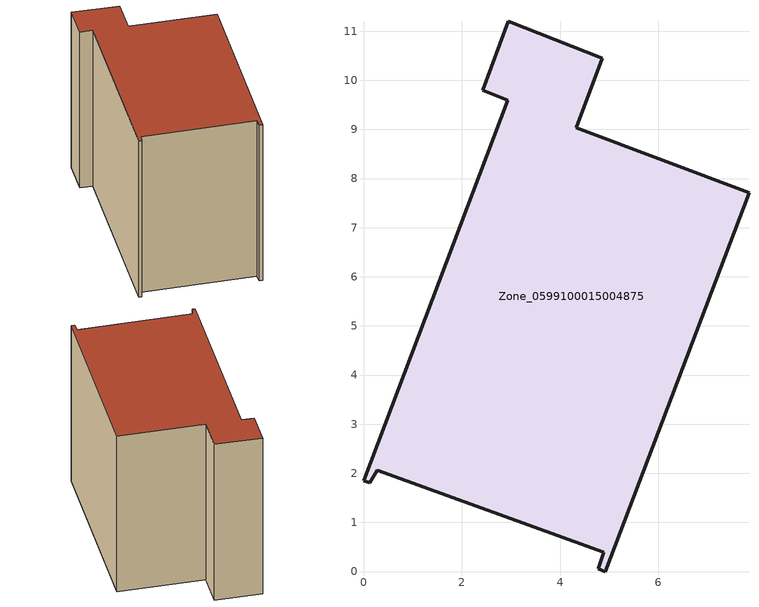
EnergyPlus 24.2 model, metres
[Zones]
Zone_0599100015004875
 floor ground (C_G): 0.28,2.06 0.13,1.8 0,1.85 2.93,9.59 2.43,9.8 2.95,11.2 4.86,10.45 4.33,9.04 7.85,7.71 4.92,0 4.78,0.05 4.89,0.39 z0.96
 wall outside (C_F): 4.33,9.04 4.86,10.45 2.95,11.2 2.43,9.8 2.93,9.59 0,1.85 0.13,1.8 0.28,2.06 4.89,0.39 4.78,0.05 4.92,0 7.85,7.71 4.33,9.04 z0.96:8.74
 roof outside (C_R): 2.93,9.59 0,1.85 0.13,1.8 0.28,2.06 4.89,0.39 4.78,0.05 4.92,0 7.85,7.71 4.33,9.04 4.86,10.45 2.95,11.2 2.43,9.8 z8.74
[BUILDING]
Pand.0599100015004875: North Axis=0; Terrain=City; Loads Convergence Tolerance Value=0.04; Temperature Convergence Tolerance Value=0.4; Solar Distribution=FullExterior; Maximum Number of Warmup Days=25; Minimum Number of Warmup Days=1
[Site:Location]
Rotterdam.The.Hague.AP_ZH_NLD Design_Conditions: Latitude=51.96; Longitude=4.45; Time Zone=1; Elevation=-4.5
[SITE:GROUNDTEMPERATURE:BUILDINGSURFACE]
18, 18, 18, 18, 18, 18, 18, 18, 18, 18, 18, 18
[MATERIAL] Thermal Absorptance=0.9; Solar Absorptance=0.7; Visible Absorptance=0.7
Name | Roughness | Thickness | Conductivity | Density | Specific Heat
G.TI.1965-1974 | MediumSmooth | 0.15 | 0.882353 | 540 | 1210
F.TI.1965-1974 | Rough | 0.3 | 0.697674 | 1920 | 840
R.TI.1965-1974 | MediumRough | 0.2 | 0.232558 | 1500 | 1000
[CONSTRUCTION]
C_G: G.TI.1965-1974
C_F: F.TI.1965-1974
C_R: R.TI.1965-1974
[ZONE]
Zone_0599100015004875: Type=1; Multiplier=1; Ceiling Height=Autocalculate; Volume=Autocalculate; Floor Area=autocalculate; Part of Total Floor Area=Yes
[ZONEINFILTRATION:DESIGNFLOWRATE]
Infil_Zone_0599100015004875: Zone or ZoneList or Space or SpaceList=Zone_0599100015004875; Schedule=AlwaysOn; Design Flow Rate Calculation Method=Flow/Area; Flow Rate per Floor Area=0.003; Constant Term Coefficient=1; Temperature Term Coefficient=0; Velocity Term Coefficient=0; Velocity Squared Term Coefficient=0
[HVACTEMPLATE:ZONE:IDEALLOADSAIRSYSTEM]
Zone_0599100015004875: Maximum Heating Supply Air Temperature=50; Minimum Cooling Supply Air Temperature=13; Maximum Heating Supply Air Humidity Ratio=0.0156; Minimum Cooling Supply Air Humidity Ratio=0.0077; Heating Limit=NoLimit; Cooling Limit=NoLimit; Dehumidification Control Type=ConstantSensibleHeatRatio; Cooling Sensible Heat Ratio=0.7; Dehumidification Setpoint=60; Humidification Control Type=None; Humidification Setpoint=30; Outdoor Air Method=None; Outdoor Air Flow Rate per Person=0.00944; Outdoor Air Flow Rate per Zone Floor Area=0; Outdoor Air Flow Rate per Zone=0; Demand Controlled Ventilation Type=None; Outdoor Air Economizer Type=NoEconomizer; Heat Recovery Type=None; Sensible Heat Recovery Effectiveness=0.7; Latent Heat Recovery Effectiveness=0.65
[ZONECONTROL:THERMOSTAT]
ThermostatControl_Zone_0599100015004875: Zone or ZoneList=Zone_0599100015004875; Control Type Schedule=DualSetpointControlType; Control 1=Thermostat_Zone_0599100015004875; Temperature Difference Between Cutout And Setpoint=0
[THERMOSTATSETPOINT:DUALSETPOINT]
Thermostat_Zone_0599100015004875: Heating Setpoint Temperature Schedule=HeatingSetpoint_Zone_0599100015004875; Cooling Setpoint Temperature Schedule=CoolingSetpoint_Zone_0599100015004875
[SCHEDULE:COMPACT]
HeatingSetpoint_Zone_0599100015004875: Through: 12/31, For: AllDays, Until: 24:00, 21
CoolingSetpoint_Zone_0599100015004875: Through: 12/31, For: AllDays, Until: 24:00, 24
DualSetpointControlType: Through: 12/31, For: AllDays, Until: 24:00, 4
AlwaysOn: Through: 12/31, For: AllDays, Until: 24:00, 1
